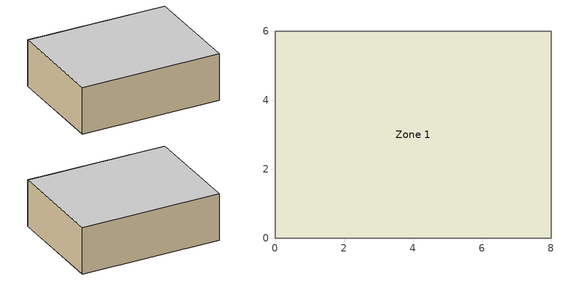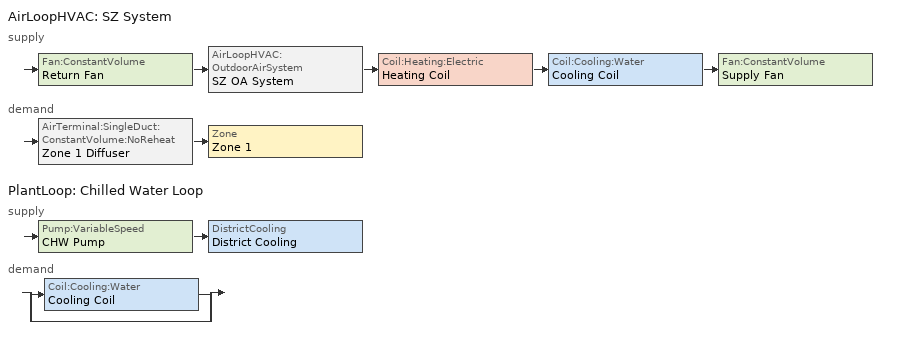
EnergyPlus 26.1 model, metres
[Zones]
Zone 1
 floor adiabatic (AE Adiabatic): 0,6 8,6 8,0 0,0 z0
 wall adiabatic (AE Adiabatic): 0,0 8,0 8,6 0,6 0,0 z0:2.7
 ceiling adiabatic (AE Adiabatic): 0,0 8,0 8,6 0,6 z2.7
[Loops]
AirLoopHVAC 'SZ System'
 supply: Fan:ConstantVolume 'Return Fan' > AirLoopHVAC:OutdoorAirSystem 'SZ OA System' > Coil:Heating:Electric 'Heating Coil' > Coil:Cooling:Water 'Cooling Coil' > Fan:ConstantVolume 'Supply Fan'
 demand: AirTerminal:SingleDuct:ConstantVolume:NoReheat 'Zone 1 Diffuser' > Zone 'Zone 1'
PlantLoop 'Chilled Water Loop'
 supply: Pump:VariableSpeed 'CHW Pump' > DistrictCooling 'District Cooling'
 demand: split
  | Coil:Cooling:Water 'Cooling Coil'
  | bypass
[Building]
Std140 AE226: North Axis=0; Terrain=City; Loads Convergence Tolerance Value=0.04; Temperature Convergence Tolerance Value=0.4; Solar Distribution=FullExterior; Maximum Number of Warmup Days=25; Minimum Number of Warmup Days=6
[Site:GroundTemperature:BuildingSurface]
18, 18, 18, 18, 18, 18, 18, 18, 18, 18, 18, 18
[SizingPeriod:WeatherFileConditionType] Day of Week for Start Day=Monday; Use Weather File Daylight Saving Period=Yes; Use Weather File Rain and Snow Indicators=Yes
Name | Period Selection
Summer Extreme | SummerExtreme
Winter Extreme | WinterExtreme
[Material:NoMass]
AE Adiabatic R2: Roughness=Smooth; Thermal Resistance=2; Thermal Absorptance=0.9; Solar Absorptance=0.1; Visible Absorptance=0.1
[Construction]
AE Adiabatic: AE Adiabatic R2
[Zone]
Zone 1: Type=1; Multiplier=1
[ElectricEquipment] Zone or ZoneList or Space or SpaceList=Zone 1; Schedule=Always On; Design Level Calculation Method=EquipmentLevel; Fraction Radiant=0; Fraction Lost=0
Name | Design Level | Fraction Latent
Zone 1 latent | 586.1 | 1
Zone 1 sensible | 1465 | 0
[ZoneControl:Thermostat]
Zone 1 Thermostat: Zone or ZoneList=Zone 1; Control Type Schedule=Zone 1 Thermostat Schedule; Control 1=Zone 1 Tstat; Temperature Difference Between Cutout And Setpoint {deltaC}=0
[ThermostatSetpoint:DualSetpoint]
Zone 1 Tstat: Heating Setpoint Temperature Schedule=Heating Setpoint; Cooling Setpoint Temperature Schedule=Cooling Setpoint
[AirTerminal:SingleDuct:ConstantVolume:NoReheat]
Zone 1 Diffuser: Availability Schedule=Always On Discrete; Maximum Air Flow Rate {m3/s}=0.28317
[Fan:ZoneExhaust]
Zone 1 Exhaust Fan: Fan Total Efficiency=1; Pressure Rise {Pa}=0; Maximum Flow Rate {m3/s}=0.09439; System Availability Manager Coupling Mode=Decoupled
[Zone equipment]
Zone 1: Zone 1 Diffuser, Zone 1 Exhaust Fan
[Sizing:Zone]
Zone 1: Zone Cooling Design Supply Air Temperature Input Method=SupplyAirTemperature; Zone Cooling Design Supply Air Temperature {C}=14; Zone Cooling Design Supply Air Temperature Difference {deltaC}=11.11; Zone Heating Design Supply Air Temperature Input Method=SupplyAirTemperature; Zone Heating Design Supply Air Temperature {C}=40; Zone Heating Design Supply Air Temperature Difference {deltaC}=11.11; Zone Cooling Design Supply Air Humidity Ratio {kgWater/kgDryAir}=0.0085; Zone Heating Design Supply Air Humidity Ratio {kgWater/kgDryAir}=0.008; Design Specification Outdoor Air Object=OSP DSOA; Cooling Design Air Flow Method=DesignDay; Cooling Design Air Flow Rate {m3/s}=0; Cooling Minimum Air Flow per Zone Floor Area {m3/s-m2}=0.000762; Cooling Minimum Air Flow {m3/s}=0; Cooling Minimum Air Flow Fraction=0; Heating Design Air Flow Method=DesignDay; Heating Design Air Flow Rate {m3/s}=0; Heating Maximum Air Flow per Zone Floor Area {m3/s-m2}=0.002032; Heating Maximum Air Flow {m3/s}=0.141576; Heating Maximum Air Flow Fraction=0.3; Account for Dedicated Outdoor Air System=No; Zone Load Sizing Method=Sensible Load Only No Latent Load; Zone Latent Cooling Design Supply Air Humidity Ratio Input Method=HumidityRatioDifference; Zone Cooling Design Supply Air Humidity Ratio Difference {kgWater/kgDryAir}=0.005; Zone Latent Heating Design Supply Air Humidity Ratio Input Method=HumidityRatioDifference; Zone Humidification Design Supply Air Humidity Ratio Difference {kgWater/kgDryAir}=0.005; Type of Space Sum to Use=Coincident; Heating Coil Sizing Method=None; Maximum Heating Capacity To Cooling Load Sizing Ratio {W/W}=1
[DesignSpecification:OutdoorAir]
OSP DSOA: Outdoor Air Method=Sum; Outdoor Air Flow per Person {m3/s-person}=0.00944; Outdoor Air Flow per Zone Floor Area {m3/s-m2}=0; Outdoor Air Flow per Zone {m3/s}=0; Outdoor Air Flow Air Changes per Hour {1/hr}=0
[AirLoopHVAC]
SZ System: Design Supply Air Flow Rate {m3/s}=0.28317; Design Return Air Flow Fraction of Supply Air Flow=1
[Sizing:System]
SZ System: Type of Load to Size On=Sensible; Design Outdoor Air Flow Rate {m3/s}=Autosize; Central Heating Maximum System Air Flow Ratio=0.3; Preheat Design Temperature {C}=7; Preheat Design Humidity Ratio {kgWater/kgDryAir}=0.008; Precool Design Temperature {C}=12.8; Precool Design Humidity Ratio {kgWater/kgDryAir}=0.008; Central Cooling Design Supply Air Temperature {C}=12.8; Central Heating Design Supply Air Temperature {C}=16.7; Type of Zone Sum to Use=NonCoincident; 100% Outdoor Air in Cooling=Yes; 100% Outdoor Air in Heating=Yes; Central Cooling Design Supply Air Humidity Ratio {kgWater/kgDryAir}=0.0085; Central Heating Design Supply Air Humidity Ratio {kgWater/kgDryAir}=0.008; Cooling Supply Air Flow Rate Method=DesignDay; Cooling Supply Air Flow Rate {m3/s}=0; Cooling Supply Air Flow Rate Per Floor Area {m3/s-m2}=0.00996765; Cooling Fraction of Autosized Cooling Supply Air Flow Rate=1; Cooling Supply Air Flow Rate Per Unit Cooling Capacity {m3/s-W}=3.94755e-05; Heating Supply Air Flow Rate Method=DesignDay; Heating Supply Air Flow Rate {m3/s}=0; Heating Supply Air Flow Rate Per Floor Area {m3/s-m2}=0.00996765; Heating Fraction of Autosized Heating Supply Air Flow Rate=1; Heating Fraction of Autosized Cooling Supply Air Flow Rate=1; Heating Supply Air Flow Rate Per Unit Heating Capacity {m3/s-W}=3.15882e-05; System Outdoor Air Method=ZoneSum; Zone Maximum Outdoor Air Fraction=1; Cooling Design Capacity Method=CoolingDesignCapacity; Cooling Design Capacity {W}=Autosize; Cooling Design Capacity Per Floor Area {W/m2}=234.7; Fraction of Autosized Cooling Design Capacity=1; Heating Design Capacity Method=HeatingDesignCapacity; Heating Design Capacity {W}=Autosize; Heating Design Capacity Per Floor Area {W/m2}=157; Fraction of Autosized Heating Design Capacity=1; Central Cooling Capacity Control Method=OnOff; Occupant Diversity=Autosize; Heating Coil Sizing Method=None; Maximum Heating Capacity To Cooling Capacity Sizing Ratio {W/W}=1
[Controller:WaterCoil]
Controller Water Coil 1: Control Variable=Temperature; Action=Reverse; Actuator Variable=Flow; Controller Convergence Tolerance {deltaC}=0.0001; Maximum Actuated Flow {m3/s}=0.01; Minimum Actuated Flow {m3/s}=0
[AvailabilityManager:Scheduled]
SZ System Availability Manager: Schedule=Always On Discrete
[Fan:ConstantVolume] Availability Schedule=Always On Discrete; Fan Total Efficiency=0.7; Maximum Flow Rate {m3/s}=0.28317; Motor Efficiency=1; Motor In Airstream Fraction=0
Name | Pressure Rise {Pa}
Return Fan | 249
Supply Fan | 498
[SetpointManager:MixedAir] Control Variable=Temperature
Node 10 OS Default SPM; Node 7 OS Default SPM; Node 8 OS Default SPM; Node 9 OS Default SPM
[Controller:OutdoorAir]
SZ OA Controller: Minimum Outdoor Air Flow Rate {m3/s}=0.09439; Maximum Outdoor Air Flow Rate {m3/s}=0.28317; Economizer Control Type=DifferentialDryBulb; Economizer Control Action Type=ModulateFlow; Lockout Type=NoLockout; Minimum Limit Type=FixedMinimum; Mechanical Ventilation Controller=Controller Mechanical Ventilation 1; High Humidity Control=No; High Humidity Outdoor Air Flow Ratio=1; Control High Indoor Humidity Based on Outdoor Humidity Ratio=Yes; Heat Recovery Bypass Control Type=BypassWhenWithinEconomizerLimits; Economizer Operation Staging=InterlockedWithMechanicalCooling
[Controller:MechanicalVentilation]
Controller Mechanical Ventilation 1: Availability Schedule=Always On Discrete; Demand Controlled Ventilation=No; System Outdoor Air Method=ZoneSum; Zone or ZoneList 1=Zone 1; Design Specification Outdoor Air Object Name 1=OSP DSOA
[Coil:Heating:Electric]
Heating Coil: Availability Schedule=Always On Discrete; Efficiency=1; Nominal Capacity {W}=100000
[Coil:Cooling:Water]
Cooling Coil: Availability Schedule=Always On Discrete; Design Water Flow Rate {m3/s}=0.01; Design Air Flow Rate {m3/s}=0.28317; Design Inlet Water Temperature {C}=2; Design Inlet Air Temperature {C}=26.7; Design Outlet Air Temperature {C}=4; Design Inlet Air Humidity Ratio {kgWater/kgDryAir}=0.012; Design Outlet Air Humidity Ratio {kgWater/kgDryAir}=0.0049; Type of Analysis=DetailedAnalysis; Heat Exchanger Configuration=CounterFlow
[SetpointManager:SingleZone:Reheat]
SZ Supply Air SPM: Control Variable=Temperature; Minimum Supply Air Temperature {C}=-50; Maximum Supply Air Temperature {C}=99; Control Zone=Zone 1
[PlantLoop]
Chilled Water Loop: Fluid Type=Water; Plant Equipment Operation Scheme=Chilled Water Loop Operation Schemes; Maximum Loop Temperature {C}=100; Minimum Loop Temperature {C}=-5; Maximum Loop Flow Rate {m3/s}=0.01; Minimum Loop Flow Rate {m3/s}=0; Plant Loop Volume {m3}=Autocalculate; Load Distribution Scheme=Optimal; Plant Loop Demand Calculation Scheme=SingleSetpoint; Common Pipe Simulation=None
[Sizing:Plant]
Chilled Water Loop: Loop Type=Cooling; Design Loop Exit Temperature {C}=2; Loop Design Temperature Difference {deltaC}=5; Sizing Option=NonCoincident; Zone Timesteps in Averaging Window=1; Coincident Sizing Factor Mode=None
[Pump:VariableSpeed]
CHW Pump: Design Maximum Flow Rate {m3/s}=0.01; Design Pump Head {Pa}=1; Design Power Consumption {W}=1; Motor Efficiency=0.9; Fraction of Motor Inefficiencies to Fluid Stream=0; Coefficient 1 of the Part Load Performance Curve=0; Coefficient 2 of the Part Load Performance Curve=1; Coefficient 3 of the Part Load Performance Curve=0; Coefficient 4 of the Part Load Performance Curve=0; Design Minimum Flow Rate {m3/s}=0; Pump Control Type=Intermittent; Skin Loss Radiative Fraction=0.5; Design Power Sizing Method=PowerPerFlowPerPressure; Design Electric Power per Unit Flow Rate {W/(m3/s)}=348701.1; Design Shaft Power per Unit Flow Rate per Unit Head {W/((m3/s)-Pa)}=1.28205; Design Minimum Flow Rate Fraction=0
[DistrictCooling]
District Cooling: Nominal Capacity {W}=1000000; Capacity Fraction Schedule=Always On Continuous
[PlantEquipmentOperationSchemes]
Chilled Water Loop Operation Schemes: Control Scheme 1=Chilled Water Loop Cooling Operation Scheme; Control Scheme 1 Schedule=Always On Discrete
[PlantEquipmentOperation:CoolingLoad]
Chilled Water Loop Cooling Operation Scheme: Load Range 1 Lower Limit {W}=0; Load Range 1 Upper Limit {W}=1000000000; Range 1 Equipment List=Chilled Water Loop Cooling Equipment List
[PlantEquipmentList]
Chilled Water Loop Cooling Equipment List: District Cooling
[SetpointManager:Scheduled]
CHW SPM: Control Variable=Temperature; Schedule=CHW Supply Temp
[Schedule:Compact]
Always On: Through: 12/31, For: AllDays, Until: 24:00, 1
Heating Setpoint; Cooling Setpoint: Through: 12/31, For: AllDays, Until: 24:00, 23.333
Zone 1 Thermostat Schedule: Through: 12/31, For: AllDays, Until: 24:00, 4
[Schedule:Constant]
Always On Discrete: OnOff, 1
Always On Continuous: Fractional, 1
CHW Supply Temp: Temperature, 2
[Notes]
Exported by Pinocchio-EP dev (EnergyPlus input)
